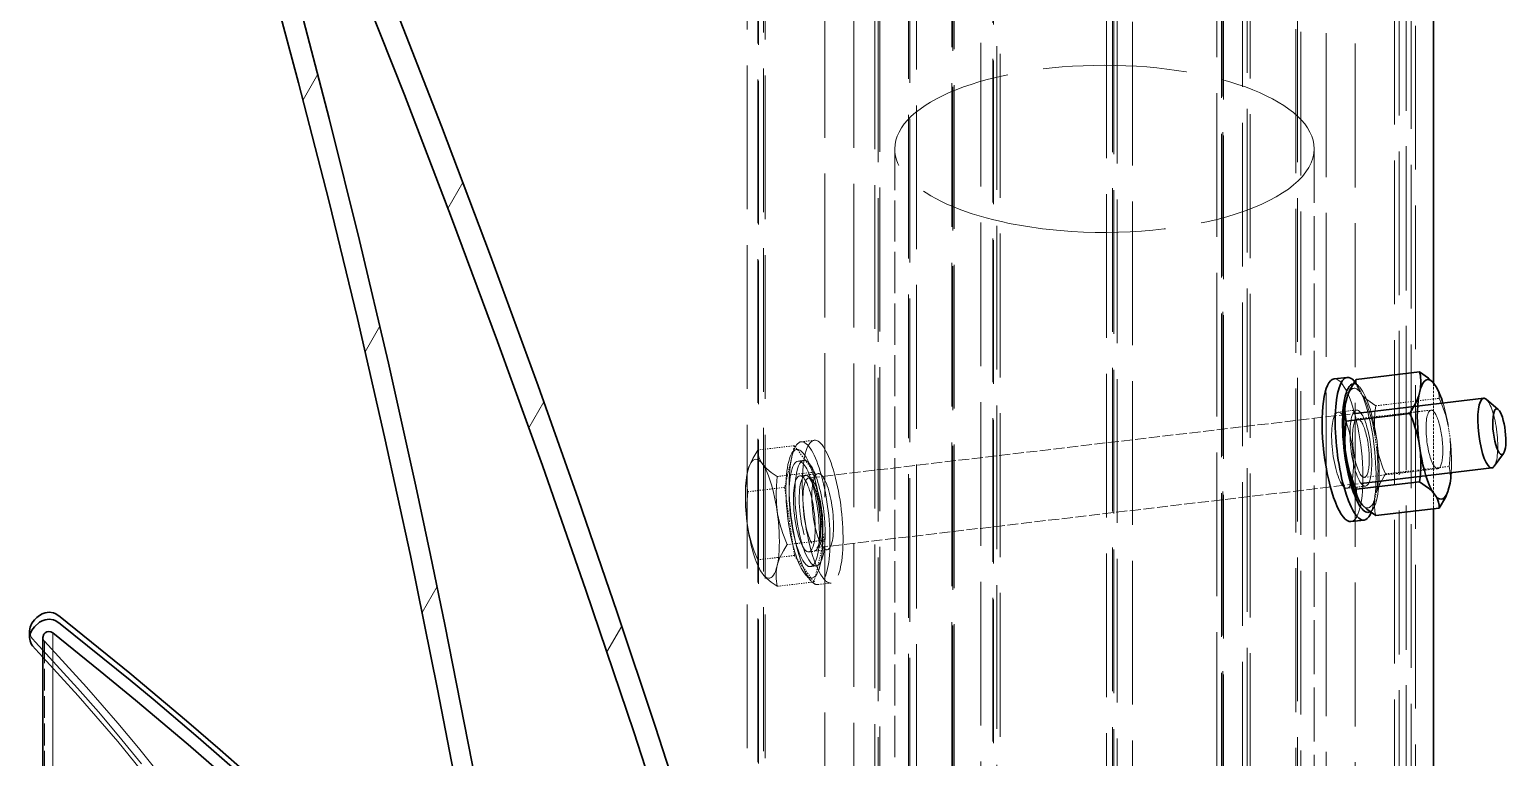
# Model space of a CAD drawing. Header units: millimetres. Extents: x 2784 to 32191, y 2597 to 23392.
# Drawn here: x 13648.8 to 13772.1, y 10489.6 to 10550.4 of the extents above; entities that cross this region are included whole.
import ezdxf

# ---------------------------------------------------------------- set-up
doc = ezdxf.new("R2010")
doc.units = ezdxf.units.MM
doc.linetypes.add('DASHED', pattern=[15, 12, -3])

# ---------------------------------------------------------------- blocks, each defined once
blk = doc.blocks.new('A$C55E021B5')
at = {"color": 7, "linetype": 'DASHED', "lineweight": 13}
for p, q in [((1214.860055292127, 1979.807721057819), (1214.860055292127, 1228.514256457012)), ((1216.135842347503, 1979.969769359828), (1216.135842347503, 1228.692784247251)), ((1216.417366939932, 1980.753460582957), (1216.417366939932, 1229.558415148553)), ((1216.541420866022, 1980.926952974085), (1216.541420866022, 1229.750446964084)), ((1217.023445899933, 1980.422268643772), (1217.023445899933, 1229.191746533063)), ((1247.010163747225, 1976.16392308104), (1247.010163747225, 1290.43089848457)), ((1245.513734653461, 1975.33193780182), (1245.513734653461, 1223.666540304461)), ((1245.651063722893, 1975.919248455582), (1245.651063722893, 1285.864706924564)), ((1246.084565818877, 1974.88973819805), (1246.084565818877, 1223.195501596114)), ((1246.119813613463, 1974.987928482733), (1246.119813613463, 1223.30010057069)), ((1205.285930331782, 1972.549193090672), (1205.285930331782, 1220.725867163419)), ((1205.026836154037, 1972.083876426943), (1205.026836154037, 1220.239493375673)), ((1205.687846741741, 1971.364272102859), (1205.687846741741, 1219.490134419902)), ((1207.260722350897, 1970.311644785368), (1207.260722350897, 1218.399970490049)), ((1207.326640304163, 1970.579665352619), (1207.326640304163, 1218.676917446806)), ((1207.436961323358, 1970.458815771417), (1207.436961323358, 1218.551947993605)), ((1238.105289118816, 1966.274856788019), (1238.105289118816, 1214.284904923203)), ((1240.537386939264, 1967.12835695481), (1240.537386939264, 1215.146415952389)), ((1201.096478185602, 1965.076660656865), (1201.096478185602, 1213.082588919933)), ((1235.955173654351, 1965.973190598801), (1235.955173654351, 1213.981407679647)), ((1235.959293526466, 1965.948471366224), (1235.959293526466, 1213.95645956535)), ((1236.096622595898, 1965.07711842042), (1236.096622595898, 1213.083046683489)), ((1236.378604951882, 1966.169113404612), (1236.378604951882, 1214.178474894288)), ((1198.701001450405, 1963.84642107613), (1198.701001450405, 1211.857155856589)), ((1200.814495829618, 1963.977570337505), (1200.814495829618, 1211.987389590853)), ((1201.234265018706, 1964.200958957226), (1201.234265018706, 1212.209404919791)), ((1201.238384890705, 1964.175781961094), (1201.238384890705, 1212.184456805495)), ((1196.273023502072, 1962.981934583775), (1196.273023502072, 1211.00136687202)), ((1229.756597221698, 1959.518037688016), (1229.756597221698, 1207.613916491537)), ((1229.866918240892, 1959.389177244535), (1229.866918240892, 1207.488947038335)), ((1229.932836194275, 1959.674821709079), (1229.932836194275, 1207.765665113373)), ((1232.891819877885, 1957.830721187784), (1232.891819877885, 1205.987253663625)), ((1233.4457137914, 1956.715151380078), (1233.4457137914, 1204.920206793846)), ((1233.553288229261, 1957.047945491766), (1233.553288229261, 1205.237894707854)), ((1192.003462732057, 1954.379641671811), (1192.003462732057, 1202.706691075611)), ((1192.011702476171, 1954.432971127128), (1192.011702476171, 1202.75681618604)), ((1192.609541691942, 1953.990313759801), (1192.609541691942, 1202.340022460121)), ((1191.60795501199, 1952.872684016038), (1191.60795501199, 1201.292659423576)), ((1192.998182958559, 1953.225390842912), (1192.998182958559, 1201.622706953931)), ((1191.232588888714, 1949.479282709333), (1191.232588888714, 1198.148739259719)), ((1226.183752597528, 1947.782124292367), (1226.183752597528, 1196.596005247469)), ((1227.531866296296, 1948.052662559232), (1227.531866296296, 1196.842739808984)), ((1225.909094458548, 1947.117909359658), (1225.909094458548, 1195.992215105362)), ((1226.46756600785, 1946.580266052653), (1226.46756600785, 1195.504468026949)), ((1226.514715654994, 1946.713704131922), (1226.514715654994, 1195.625546489871)), ((1207.823313772082, 1928.847649956617), (1207.823313772082, 1180.086533396883))]:
    blk.add_line(p, q, dxfattribs=at)
at = {"color": 7, "lineweight": 35}
blk.add_line((1189.732955450061, 1949.475849482609), (1189.732955450061, 1349.625678355253), dxfattribs=at)
at = {"color": 7, "lineweight": 13, "ltscale": 0.004120890685955411}
blk.add_line((1284.086265924372, 1373.280152808904), (1282.849846535581, 1375.421341883863), dxfattribs=at)
at = {"color": 7, "linetype": 'DASHED', "lineweight": 13, "ltscale": 0.3748058319091797}
blk.add_line((1199.70121483969, 1369.197359573358), (1199.70121483969, 1144.313912970742), dxfattribs=at)
at = {"color": 7, "linetype": 'DASHED', "lineweight": 13, "ltscale": 0.2869510650634766}
blk.add_line((1234.700901486431, 1369.196901809803), (1234.700901486431, 1197.026302998565), dxfattribs=at)
at = {"color": 7, "lineweight": 13, "ltscale": 0.004158126759690184}
blk.add_line((1271.992610302739, 1364.226962785498), (1270.745204588384, 1366.387606811972), dxfattribs=at)
at = {"color": 7, "lineweight": 13, "ltscale": 0.00412599943439645}
blk.add_line((1278.90667118736, 1352.251410163619), (1277.668878507786, 1354.39534581991), dxfattribs=at)
at = {"color": 7, "lineweight": 35, "ltscale": 0.008907818014424309}
for p, q in [((1196.20023909524, 1349.952979304158), (1190.892470560022, 1350.58011538806)), ((1194.560530005707, 1338.575037016213), (1189.252761470372, 1339.202173100231))]:
    blk.add_line(p, q, dxfattribs=at)
at = {"color": 7, "lineweight": 35, "ltscale": 0.001833801275879556}
blk.add_line((1198.03266664558, 1349.992346970743), (1196.939985016113, 1350.12143629606), dxfattribs=at)
at = {"color": 7, "lineweight": 35, "ltscale": 0.0007972808545334078}
blk.add_line((1189.800704457666, 1349.717231068207), (1189.515517756678, 1349.33316743726), dxfattribs=at)
at = {"color": 7, "linetype": 'DASHED', "lineweight": 13, "ltscale": 0.01746711730957031}
blk.add_line((1189.732955450061, 1349.625678355253), (1189.732955450061, 1339.145410418074), dxfattribs=at)
at = {"color": 7, "lineweight": 35, "ltscale": 0.001036139473367866}
for p, q in [((1190.9593040404, 1348.585868417547), (1190.816939571741, 1349.191031850321)), ((1197.095624628229, 1347.860999812401), (1196.953260159571, 1348.466163245292))]:
    blk.add_line(p, q, dxfattribs=at)
at = {"color": 7, "linetype": 'DASHED', "lineweight": 13, "ltscale": 0.0007965198421076757}
blk.add_line((1195.937025045379, 1348.992133581341), (1195.652296108063, 1348.608298832231), dxfattribs=at)
at = {"color": 7, "linetype": 'DASHED', "lineweight": 13, "ltscale": 0.001060217473495189}
blk.add_line((1195.896741851684, 1349.29334200712), (1196.317884331438, 1349.770102759969), dxfattribs=at)
at = {"color": 7, "lineweight": 35, "ltscale": 7.9166687247259e-05}
blk.add_line((1196.317884331438, 1349.770102759969), (1196.349470017347, 1349.805579436274), dxfattribs=at)
at = {"color": 7, "lineweight": 35, "ltscale": 0.002191305189056944}
blk.add_line((1184.328598802545, 1347.438026278425), (1185.330643246169, 1348.289237627439), dxfattribs=at)
at = {"color": 7, "lineweight": 35, "ltscale": 0.01833489257060688}
blk.add_line((1196.472608416327, 1347.082343988499), (1185.547623175997, 1348.372779477999), dxfattribs=at)
at = {"color": 7, "linetype": 'DASHED', "lineweight": 13, "ltscale": 0.00890777326152091}
for p, q in [((1194.560530005707, 1347.745414512261), (1189.252761470372, 1348.372321714443)), ((1193.740675460882, 1342.056328927429), (1188.432906925664, 1342.683236129611))]:
    blk.add_line(p, q, dxfattribs=at)
at = {"color": 7, "lineweight": 35, "ltscale": 0.0001914465026228876}
blk.add_line((1196.953260159571, 1348.466163245292), (1196.916181310764, 1348.574882091983), dxfattribs=at)
at = {"color": 7, "lineweight": 35, "ltscale": 3.438521647895803e-05}
blk.add_line((1196.923047764212, 1348.555427140469), (1196.916181310764, 1348.574882091983), dxfattribs=at)
at = {"color": 7, "lineweight": 13, "ltscale": 0.004147527773206093}
blk.add_line((1265.242886538021, 1345.917793479312), (1263.998685168553, 1348.072944343003), dxfattribs=at)
at = {"color": 7, "linetype": 'DASHED', "lineweight": 13, "ltscale": 0.01029835674087718}
blk.add_line((1196.083051622598, 1346.657081636746), (1189.946731034885, 1347.382179123495), dxfattribs=at)
at = {"color": 7, "lineweight": 35, "ltscale": 0.00890777326152091}
for p, q in [((1197.020093639949, 1346.471916274662), (1191.712325104731, 1347.098823476845)), ((1196.20023909524, 1340.78283068983), (1190.892470560022, 1341.409737892012))]:
    blk.add_line(p, q, dxfattribs=at)
at = {"color": 7, "linetype": 'DASHED', "lineweight": 13, "ltscale": 0.002574399768277987}
for p, q in [((1197.703992406008, 1347.211891077372), (1196.170026699998, 1347.393165449059)), ((1241.095400724895, 1342.085854677396), (1242.629366430905, 1341.904580305709))]:
    blk.add_line(p, q, dxfattribs=at)
at = {"color": 7, "linetype": 'DASHED', "lineweight": 13, "ltscale": 0.07620221392725549}
for p, q in [((1241.878176420912, 1341.718270534795), (1196.472608416327, 1347.082343988499)), ((1241.19153107352, 1335.904902142036), (1195.785963068935, 1341.26897559574))]:
    blk.add_line(p, q, dxfattribs=at)
at = {"color": 7, "linetype": 'DASHED', "lineweight": 13, "ltscale": 0.001665429591430759}
blk.add_line((1188.499740406158, 1346.07137315537), (1188.356918173828, 1345.082374973368), dxfattribs=at)
at = {"color": 7, "linetype": 'DASHED', "lineweight": 13, "ltscale": 0.001665698295706314}
blk.add_line((1194.636060993871, 1345.34650455034), (1194.493696525213, 1344.357277486502), dxfattribs=at)
at = {"color": 7, "lineweight": 35, "ltscale": 0.002191173166921869}
blk.add_line((1183.893265652339, 1343.752800699003), (1184.669174894909, 1342.691475873842), dxfattribs=at)
at = {"color": 7, "lineweight": 35, "ltscale": 0.001665320716944857}
blk.add_line((1190.816939571741, 1343.808876735769), (1190.9593040404, 1344.797874917771), dxfattribs=at)
at = {"color": 7, "lineweight": 35, "ltscale": 0.001665698295706314}
blk.add_line((1196.953260159571, 1343.083779248904), (1197.095624628229, 1344.073006312741), dxfattribs=at)
at = {"color": 7, "linetype": 'DASHED', "lineweight": 13, "ltscale": 0.001833801275879556}
for p, q in [((1241.423617200911, 1344.866310570767), (1242.516298830378, 1344.73722124545)), ((1240.015994238769, 1332.949351685151), (1241.108675868236, 1332.820262359834))]:
    blk.add_line(p, q, dxfattribs=at)
at = {"color": 7, "linetype": 'DASHED', "lineweight": 13, "ltscale": 0.004583485554351507}
for p, q in [((1241.43414576292, 1342.207848667429), (1243.073854852453, 1344.415642341046)), ((1243.073854852453, 1335.245493726834), (1241.43414576292, 1333.037700053217))]:
    blk.add_line(p, q, dxfattribs=at)
at = {"color": 7, "linetype": 'DASHED', "lineweight": 13, "ltscale": 0.001139271520692868}
blk.add_line((1243.337984429425, 1343.688942681794), (1243.017092170412, 1344.292503942066), dxfattribs=at)
at = {"color": 7, "linetype": 'DASHED', "lineweight": 13, "ltscale": 0.005152632642066775}
for p, q in [((1243.073854852453, 1344.415642341046), (1246.144075082368, 1344.052864715835)), ((1240.614291218095, 1336.518991964433), (1243.684511448009, 1336.156214339222)), ((1243.073854852453, 1335.245493726834), (1246.144075082368, 1334.882716101623)), ((1241.43414576292, 1333.037700053217), (1244.504365992834, 1332.674922428007))]:
    blk.add_line(p, q, dxfattribs=at)
at = {"color": 7, "linetype": 'DASHED', "lineweight": 13, "ltscale": 0.00596088193118216}
for p, q in [((1243.073854852453, 1344.415642341046), (1243.893709397162, 1340.93435042983)), ((1241.43414576292, 1333.037700053217), (1240.614291218095, 1336.518991964433))]:
    blk.add_line(p, q, dxfattribs=at)
at = {"color": 7, "lineweight": 35, "ltscale": 0.01833493732182294}
blk.add_line((1195.785963068935, 1341.26897559574), (1184.860977828605, 1342.559639967076), dxfattribs=at)
at = {"color": 7, "linetype": 'DASHED', "lineweight": 13, "ltscale": 0.01029831198296792}
blk.add_line((1195.506269530844, 1341.773202162614), (1189.369948943015, 1342.498070767644), dxfattribs=at)
at = {"color": 7, "linetype": 'DASHED', "lineweight": 13, "ltscale": 0.0008043802754698593}
blk.add_line((1242.295656792106, 1343.192726977431), (1242.774935244568, 1343.135964295274), dxfattribs=at)
at = {"color": 7, "linetype": 'DASHED', "lineweight": 13, "ltscale": 7.975272175397444e-05}
blk.add_line((1246.876039022682, 1342.629448910739), (1246.860017297891, 1342.674538621941), dxfattribs=at)
at = {"color": 7, "lineweight": 35, "ltscale": 0.001036685725181435}
blk.add_line((1188.356918173828, 1341.294381473708), (1188.499740406158, 1340.688989159098), dxfattribs=at)
at = {"color": 7, "linetype": 'DASHED', "lineweight": 13, "ltscale": 0.009579385781096756}
for p, q in [((1240.614291218095, 1336.518991964433), (1241.43414576292, 1342.207848667429)), ((1243.893709397162, 1340.93435042983), (1243.073854852453, 1335.245493726834))]:
    blk.add_line(p, q, dxfattribs=at)
at = {"color": 7, "linetype": 'DASHED', "lineweight": 13, "ltscale": 0.005152587892884356}
for p, q in [((1241.43414576292, 1342.207848667429), (1244.504365992834, 1341.845299924054)), ((1243.893709397162, 1340.93435042983), (1246.963929627076, 1340.571801686456))]:
    blk.add_line(p, q, dxfattribs=at)
at = {"color": 7, "linetype": 'DASHED', "lineweight": 13, "ltscale": 0.0001912015926514856}
blk.add_line((1188.499740406158, 1340.688989159098), (1188.536361491293, 1340.580270312406), dxfattribs=at)
at = {"color": 7, "lineweight": 35, "ltscale": 3.474517070537018e-05}
blk.add_line((1188.529495037845, 1340.59995414564), (1188.536361491293, 1340.580270312406), dxfattribs=at)
at = {"color": 7, "lineweight": 35, "ltscale": 0.0007969746195768152}
blk.add_line((1189.515517756678, 1340.163018822932), (1189.800704457666, 1340.546853572159), dxfattribs=at)
at = {"color": 7, "linetype": 'DASHED', "lineweight": 13, "ltscale": 0.001036139473367866}
blk.add_line((1194.493696525213, 1340.569283986842), (1194.636060993871, 1339.964120553952), dxfattribs=at)
at = {"color": 7, "linetype": 'DASHED', "lineweight": 13, "ltscale": 0.002574355027981123}
blk.add_line((1196.953260159571, 1340.856072860217), (1195.419294453444, 1341.037118350185), dxfattribs=at)
at = {"color": 7, "lineweight": 35, "ltscale": 0.1343254089355469}
blk.add_line((1189.732955450061, 1339.145410418074), (1189.732955450061, 1258.550183887506), dxfattribs=at)
at = {"color": 7, "linetype": 'DASHED', "lineweight": 13, "ltscale": 0.0008088957388491344}
blk.add_line((1194.710676454924, 1339.252755974099), (1194.938642710316, 1338.824289277341), dxfattribs=at)
at = {"color": 7, "lineweight": 35, "ltscale": 0.0003300390008729256}
blk.add_line((1194.938642710316, 1338.824289277341), (1195.031568713937, 1338.649423595547), dxfattribs=at)
at = {"color": 7, "lineweight": 35, "ltscale": 0.0007965198421076757}
blk.add_line((1195.652296108063, 1339.438150217902), (1195.937025045379, 1339.82198496713), dxfattribs=at)
at = {"color": 7, "lineweight": 35, "ltscale": 0.001833043607708799}
blk.add_line((1196.624585919883, 1338.075388085126), (1195.532362053971, 1338.204477410443), dxfattribs=at)
at = {"color": 7, "linetype": 'DASHED', "lineweight": 13, "ltscale": 0.002575157437210545}
blk.add_line((1240.344210714786, 1335.730036460242), (1241.878634184468, 1335.548762088554), dxfattribs=at)
at = {"color": 7, "linetype": 'DASHED', "lineweight": 13, "ltscale": 0.000804335499393497}
blk.add_line((1241.253786918343, 1334.373911899194), (1241.733065370805, 1334.317378098873), dxfattribs=at)
at = {"color": 7, "linetype": 'DASHED', "lineweight": 13, "ltscale": 1.884321447025828e-05}
blk.add_line((1245.839204548145, 1333.853892489482), (1245.833253621808, 1333.844279454584), dxfattribs=at)
at = {"color": 7, "linetype": 'DASHED', "lineweight": 13, "ltscale": 0.001139383598255697}
blk.add_line((1242.151919032665, 1333.648356648773), (1241.699190867002, 1333.13611921962), dxfattribs=at)
at = {"color": 7, "lineweight": 13, "ltscale": 0.004144782667349695}
blk.add_line((1274.147303402875, 1330.494823450019), (1272.904017560519, 1332.648601023044), dxfattribs=at)
at = {"color": 7, "lineweight": 13, "ltscale": 0.00413044746875444}
blk.add_line((1258.724791137138, 1327.207394408557), (1257.485625166897, 1329.353618882742), dxfattribs=at)
at = {"color": 7, "lineweight": 35, "ltscale": 0.0009540557861328125}
blk.add_line((1306.92042806976, 1328.96543537968), (1306.92042806976, 1328.393002041645), dxfattribs=at)
at = {"color": 7, "lineweight": 13, "ltscale": 0.1455959320068359}
blk.add_line((1304.988208062234, 1328.787594234716), (1304.988208062234, 1241.430055441248), dxfattribs=at)
at = {"color": 7, "linetype": 'DASHED', "lineweight": 13, "ltscale": 0.1524387359619141}
blk.add_line((1305.675768936737, 1328.082409462921), (1305.675768936737, 1236.619189255667), dxfattribs=at)
at = {"color": 7, "lineweight": 35, "ltscale": 0.1452571868896484}
blk.add_line((1305.805773789165, 1328.410397057218), (1305.805773789165, 1241.256105286564), dxfattribs=at)
at = {"color": 7, "lineweight": 35, "ltscale": 0.001493774077700744}
blk.add_line((1306.416430384837, 1327.426434274326), (1305.806689316276, 1326.769543558737), dxfattribs=at)
at = {"color": 7, "lineweight": 35}
for points in [[(1304.988208062234, 1445.753280407196), (1300.416523339329, 1436.27757461337), (1298.19453899526, 1431.589160181378), (1294.858358134152, 1424.402729975787), (1292.465627980288, 1419.132498052815), (1290.10997667523, 1413.84715993228), (1285.511283901971, 1403.236429379118), (1281.055871124598, 1392.575344833924), (1276.734125308212, 1381.863677414745), (1272.535975654362, 1371.09845165853), (1268.451351364478, 1360.278752038052), (1264.477048093904, 1349.407325134758), (1261.128965380005, 1339.964349435788), (1257.866942216395, 1330.490932459739), (1254.692809657296, 1320.987989733723), (1251.606567702591, 1311.456436784967), (1249.368561633615, 1304.34553756754), (1247.16992323134, 1297.192752983799), (1244.978151282514, 1289.897603931517), (1242.83627556228, 1282.616187786014), (1238.823062388561, 1268.582759058016), (1234.923374579041, 1254.506071673153), (1231.117986063808, 1240.391389912373)], [(1305.675768936737, 1443.941909980873), (1303.14479418633, 1436.877931528754), (1301.94270706478, 1433.444475910073), (1300.204578808844, 1428.342700979003), (1298.409230107194, 1422.876546250336), (1296.612965878434, 1417.213782070467), (1294.96089717267, 1411.851768552704), (1293.325765718808, 1406.412164110836), (1290.115927601568, 1395.393566221377), (1287.077750821118, 1384.518706091359), (1284.459343229755, 1374.72233692024), (1281.950798894031, 1364.896670880989), (1279.558068740167, 1355.041707973607), (1277.28573040395, 1345.15882148876), (1275.133783885263, 1335.249613598833), (1272.856867913375, 1324.098722039169), (1270.712245611692, 1312.878021535842), (1268.699459216659, 1301.610400267091), (1266.821255309842, 1290.34255011662), (1265.073514019008, 1279.097359262552), (1263.206296437638, 1266.210857146449), (1261.457639619694, 1253.307417778444), (1259.803739859592, 1240.391389912373)], [(1292.613485611728, 1414.428748541424), (1288.174094559145, 1404.314004810905), (1283.865166122545, 1394.142727280181), (1279.688989119706, 1383.943755053711), (1275.632746170959, 1373.706330687884), (1271.689570822738, 1363.432743000361), (1267.852596621597, 1353.118872119143), (1264.11541487764, 1342.759911526722), (1260.478483354309, 1332.355632341496), (1256.484496250385, 1320.519468725106), (1252.636535723679, 1308.658814757975), (1248.924988739294, 1296.754444370425), (1245.332918045329, 1284.787589256215), (1243.064241817556, 1277.005150889076), (1240.840426419149, 1269.219508176815), (1236.49258807952, 1253.595351060765), (1232.922032273127, 1240.391389912373)], [(1293.344991788486, 1412.736167760129), (1290.284842357025, 1402.406504035956), (1287.332267363192, 1392.045712389314), (1284.555931342053, 1381.892974282877), (1281.899071611217, 1371.728792087437), (1279.365808042916, 1361.5437816497), (1276.955225110039, 1351.317801372992), (1274.668696103254, 1341.042382631131)], [(1189.800704457666, 1349.717231068207), (1190.141280549913, 1350.043616490002), (1190.892470560022, 1350.58011538806)], [(1190.816939571741, 1349.191031850321), (1190.781691777272, 1349.712195668981), (1190.83113024231, 1350.274558208446), (1190.892470560022, 1350.58011538806)], [(1196.916181310764, 1348.574882091983), (1196.709729942944, 1349.067435687786), (1196.20023909524, 1349.952979304158)], [(1190.9593040404, 1348.585868417547), (1191.174452916006, 1348.043418593035), (1191.712325104731, 1347.098823476845)], [(1197.095624628229, 1347.860999812401), (1197.130872422698, 1347.339835993742), (1197.081433957661, 1346.777473454276), (1197.020093639949, 1346.471916274662)], [(1190.9593040404, 1344.797874917771), (1191.174452916006, 1345.656181601953), (1191.499465047018, 1346.589103747305), (1191.712325104731, 1347.098823476845)], [(1197.095624628229, 1344.073006312741), (1197.130872422698, 1344.95259900266), (1197.081433957661, 1345.929695331986), (1197.020093639949, 1346.471916274662)], [(1190.816939571741, 1343.808876735769), (1190.781691777272, 1342.929055164015), (1190.83113024231, 1341.951958834688), (1190.892470560022, 1341.409737892012)], [(1196.953260159571, 1343.083779248904), (1196.737653520409, 1342.225472564722), (1196.413099152953, 1341.29255041937), (1196.20023909524, 1340.78283068983)], [(1189.800704457666, 1340.546853572159), (1190.141280549913, 1340.873467875674), (1190.892470560022, 1341.409737892012)], [(1188.536361491293, 1340.580270312406), (1188.742812859113, 1340.087716716487), (1189.252761470372, 1339.202173100231)], [(1274.668696103254, 1341.042382631131), (1273.445094094248, 1335.280512639467), (1272.258113170377, 1329.499187696289), (1269.988063651937, 1317.869475447718), (1267.859005311489, 1306.183229398826), (1265.876889075371, 1294.502247630997), (1264.038052835138, 1282.8562847758), (1262.983365581589, 1275.79024638774), (1261.968503758064, 1268.718485955062), (1260.042692440431, 1254.561689946364), (1258.231779777663, 1240.391389912373)], [(1195.652296108063, 1339.438150217902), (1195.311720015699, 1339.111535914271), (1194.560530005707, 1338.575037016213)], [(1304.353747761212, 1330.114193045796), (1304.721331903929, 1330.371227287484), (1304.928241035188, 1330.457744601328), (1305.269732654662, 1330.506038657419), (1305.616717436918, 1330.453166965657), (1305.856585544869, 1330.364131952199), (1306.083178509594, 1330.241680198611), (1306.312975819092, 1330.073909852101), (1306.517138369134, 1329.87775816457), (1306.72999842673, 1329.593486990692), (1306.873278422616, 1329.274654667737), (1306.92042806976, 1328.96543537968)], [(1304.353747761212, 1329.541759707878), (1298.530537451952, 1324.828626043425), (1296.6143391691, 1323.241559763817), (1292.836416467893, 1320.042936853977), (1289.108847758718, 1316.792357779486), (1285.43071751458, 1313.487075959012), (1282.730828008716, 1310.997071047575), (1280.057031025979, 1308.476624859177), (1277.355310465777, 1305.874238992605), (1274.684260064489, 1303.244845075678), (1271.207088025389, 1299.736316232273), (1267.777981160543, 1296.178806687501)], [(1304.353747761212, 1330.114193045796), (1298.550679048742, 1325.417081106134), (1293.806875225491, 1321.445524416893), (1291.00170009966, 1319.026701739902), (1288.234519349746, 1316.586593057058), (1285.493888886514, 1314.11558533358), (1282.7743155473, 1311.608643170359), (1280.080834731329, 1309.070344202832), (1277.415735256378, 1306.503663894284), (1274.779932649559, 1303.910433299054), (1271.312831408795, 1300.414492953714), (1267.893337578847, 1296.870029670565)], [(1304.353747761212, 1329.541759707878), (1304.721331903929, 1329.798793949565), (1304.928241035188, 1329.885311263293), (1305.270648181773, 1329.9336053195), (1305.618090727585, 1329.880275864183), (1305.857958835652, 1329.791011969006), (1306.084551800261, 1329.668102451746), (1306.5185116598, 1329.303722654149), (1306.730456190286, 1329.019909243827), (1306.873736186171, 1328.701305802708), (1306.92042806976, 1328.393002041645)], [(1304.988208062234, 1328.787594234716), (1301.024891117107, 1325.593548960431), (1298.062245324938, 1323.16328219432), (1293.685110117178, 1319.470961279614), (1289.371146281352, 1315.704940430966), (1285.594139107256, 1312.297806217248), (1281.866112634525, 1308.830018331209), (1278.193933316725, 1305.31027428052), (1274.573481281739, 1301.735598602128), (1271.004298766129, 1298.10873787725), (1267.487759060328, 1294.431752042059)], [(1304.988208062234, 1328.787594234716), (1305.136065693674, 1328.869305031054), (1305.303607158465, 1328.89837301735), (1305.471606386811, 1328.87067832172), (1305.620379545362, 1328.789654170658), (1305.732073855223, 1328.665371362848), (1305.805773789165, 1328.410397057218)], [(1306.92042806976, 1328.393002041645), (1306.881518166731, 1328.122006011225), (1306.770739384097, 1327.869549405208), (1306.665911527685, 1327.713680911373), (1306.416430384837, 1327.426434274326)]]:
    blk.add_lwpolyline(points, dxfattribs=at)
at = {"color": 7, "linetype": 'DASHED', "lineweight": 13}
for points in [[(1188.499740406158, 1346.07137315537), (1188.714889281648, 1346.929679839552), (1189.039901412776, 1347.862601984903), (1189.252761470372, 1348.372321714443)], [(1195.652296108063, 1348.608298832231), (1195.311720015699, 1348.2816845286), (1194.560530005707, 1347.745414512261)], [(1194.636060993871, 1345.34650455034), (1194.67130878834, 1346.226097240375), (1194.621870323419, 1347.203193569701), (1194.560530005707, 1347.745414512261)], [(1188.356918173828, 1345.082374973368), (1188.322128142914, 1344.202553401614), (1188.371566607952, 1343.225457072287), (1188.432906925664, 1342.683236129611)], [(1194.493696525213, 1344.357277486502), (1194.278089886167, 1343.49897080232), (1193.953535518594, 1342.566048656969), (1193.740675460882, 1342.056328927429)], [(1244.504365992834, 1341.845299924054), (1245.005617096424, 1342.184273843799), (1245.381898746811, 1342.493264250137), (1245.79892135445, 1342.963387431373), (1245.942659113774, 1343.205544357217), (1246.048860260853, 1343.462349717069), (1246.116151504903, 1343.739754437498), (1246.144075082368, 1344.052864715835)], [(1246.860017297891, 1342.674538621941), (1246.557893345002, 1343.357521860773), (1246.144075082368, 1344.052864715835)], [(1188.356918173828, 1341.294381473708), (1188.322128142914, 1341.815316410532), (1188.371566607952, 1342.377678949997), (1188.432906925664, 1342.683236129611)], [(1194.493696525213, 1340.569283986842), (1194.278089886167, 1341.111733811238), (1193.740675460882, 1342.056328927429)], [(1241.735354188582, 1341.57590606602), (1241.533938219989, 1341.218392721872), (1241.292696821372, 1340.554864434554), (1241.061983984648, 1339.559915326216), (1240.904055554754, 1338.252084821142), (1240.890780411297, 1337.222574563726), (1240.965853636022, 1336.508463402424), (1241.067934910985, 1336.121195426473), (1241.162234205272, 1335.939005527674), (1241.192446600631, 1335.907419841649), (1241.198397526969, 1335.90352885137), (1241.19153107352, 1335.904902142036)], [(1241.878176420912, 1341.718270534795), (1241.885958401472, 1341.718270534795), (1241.881838529356, 1341.716897244129), (1241.857577060451, 1341.703393218952), (1241.748171568368, 1341.592156672647), (1241.735354188582, 1341.57590606602)], [(1243.684511448009, 1336.156214339222), (1244.049806772833, 1337.072885877948), (1244.305238842018, 1337.893655949883), (1244.484682159484, 1338.712594967481), (1244.586305670891, 1339.526498585969), (1244.614229248356, 1340.382287570537), (1244.584474616669, 1341.073281671765), (1244.504365992834, 1341.845299924054)], [(1246.998261894551, 1342.190682533808), (1247.071046301382, 1341.630379930284), (1247.047700359471, 1341.035973941238), (1246.963929627076, 1340.571801686456)], [(1246.963929627076, 1340.571801686456), (1247.057313394369, 1339.600885165186), (1247.071504064937, 1338.748300525505), (1247.013368092114, 1337.91494195562), (1246.880616658353, 1337.104700445692), (1246.665010019191, 1336.270884112251), (1246.44024810892, 1335.610102406266), (1246.144075082368, 1334.882716101623)], [(1194.636060993871, 1339.964120553952), (1194.67130878834, 1339.442956735293), (1194.621870323419, 1338.880594195827), (1194.560530005707, 1338.575037016213)], [(1244.50482375639, 1334.436167744017), (1244.3107320048, 1335.010889899713), (1243.998079490018, 1335.64489243718), (1243.684511448009, 1336.156214339222)], [(1244.50482375639, 1334.436167744017), (1244.600954105015, 1333.883876002888), (1244.605073977131, 1333.309382728912), (1244.504365992834, 1332.674922428007)], [(1244.504365992834, 1332.674922428007), (1245.005617096424, 1333.014125229587), (1245.381898746811, 1333.322886754089), (1245.63595752533, 1333.583354222501), (1245.833253621808, 1333.844279454584)], [(1306.92042806976, 1328.96543537968), (1306.881518166731, 1328.694210467424), (1306.770739384097, 1328.441753861407), (1306.66545376413, 1328.285656485736), (1306.416430384837, 1327.998867612361)], [(1306.416430384837, 1327.998867612361), (1302.92232109372, 1324.178601781285), (1301.175037566441, 1322.188932446326), (1299.463917360743, 1320.168364070734), (1297.562367512131, 1317.8426962792)], [(1305.675768936737, 1328.082409462921), (1302.163349103168, 1324.242230916774), (1299.551350201698, 1321.241590748687), (1297.83656788744, 1319.182341351901), (1296.154286786434, 1317.096770550153)], [(1305.806689316276, 1326.769543558737), (1302.853198795448, 1323.529035282583), (1299.560505472924, 1319.712889323622), (1297.660786678534, 1317.393630221981)]]:
    blk.add_lwpolyline(points, dxfattribs=at)
for centre, radius, start, end in [((1194.291822793064, 1349.957328057993), 1.907796261887836, 329.6073290848379, 359.8758314859757), ((1191.161177772548, 1348.368201842328), 1.907796261893435, 149.6073272633578, 179.8758296650336), ((1243.19058456154, 1341.365792589757), 3.896073700322638, 12.22341331716107, 19.62653924581331), ((1244.236574307302, 1334.886607091903), 1.90658148081161, 326.8554868511732, 359.8802096371527), ((1305.324206518926, 1328.411312584329), 0.4815044654384232, 316.9197745882681, 359.8834676376443)]:
    blk.add_arc(centre, radius, start, end, dxfattribs=at)
at = {"color": 7, "lineweight": 35}
for centre, radius, start, end in [((1191.161177772548, 1339.19782434628), 1.907796261861011, 149.6073272633578, 179.8758296650336), ((1194.291822793064, 1340.786950561946), 1.907796261859129, 329.6073290848379, 359.8758314859757)]:
    blk.add_arc(centre, radius, start, end, dxfattribs=at)
at = {"color": 7, "linetype": 'DASHED', "lineweight": 13}
for centre, major_axis, ratio, start_param, end_param in [((1217.20105816306, 1369.197130691638), (-17.49984332336093, 1.071556355576707e-15), 0.3988187391492453, 3.141573790591775, 6.283166444181568), ((1217.20105816306, 1369.197130691638), (-17.49984332336093, 1.071556355576707e-15), 0.3988187391492453, 6.283166444181572, 8.066002307395417), ((1217.20105816306, 1369.197130691638), (-17.49984332336093, 1.071556355576707e-15), 0.3988187391492453, 1.782817000215829, 3.141573790591775), ((1197.328626282731, 1344.033867527876), (0.7040403628483385, 5.958479442792844), 0.2604505284350205, 6.283151560931491, 6.709013461085839), ((1195.794660576721, 1344.21514189968), (0.6335447738505204, 5.362700163048297), 0.2604505284350205, 0.359280244713422, 2.782312666850568), ((1196.235944653265, 1344.162956853193), (0.7040403628483385, 5.958479442792844), 0.2604505284350205, 0.3592802825289184, 2.782312698937568), ((1197.328626282731, 1344.033867527876), (0.7040403628483385, 5.958479442792844), 0.2604505284350205, 0.4258281539062524, 3.141558907341698), ((1195.794660576721, 1344.21514189968), (0.6335447738505204, 5.362700163048297), 0.2604505284350205, 6.277711847459262, 6.642465551893008), ((1195.794660576721, 1344.21514189968), (0.5895994716181143, 4.990309502985147), 0.2604505284350206, 5.796921104724891, 6.608971747474295), ((1185.204300502301, 1345.466209722596), (0.3433226736906723, 2.90656975546523), 0.2604505284350206, 0.2731507337246774, 2.868431058095523), ((1189.658339988891, 1344.94001050471), (0.5895994716181143, 4.990309502985147), 0.2604505284350206, 0.9490411902652466, 1.372983991491306), ((1189.658339988891, 1344.94001050471), (0.2883910459001646, 2.44193973707052), 0.2604505284350207, 6.283151560931491, 9.424744214521295), ((1195.794660576721, 1344.21514189968), (0.5895994716181143, 4.990309502985147), 0.2604505284350206, 0.5258698675177962, 1.372983991491306), ((1195.794660576721, 1344.21514189968), (0.3753661232351351, 3.177794667680861), 0.2604505284350205, 6.283151560931493, 9.424744214521288), ((1189.658339988891, 1344.94001050471), (0.2883910459001646, 2.44193973707052), 0.2604505284350207, 3.567420807496045, 6.283151560931491), ((1195.794660576721, 1344.21514189968), (0.2883910459001646, 2.44193973707052), 0.2604505284350207, 6.283151560931491, 9.424744214521285), ((1195.794660576721, 1344.21514189968), (0.3753661232351351, 3.177794667680861), 0.2604505284350205, 3.567420807496046, 6.283151560931493), ((1195.794660576721, 1344.21514189968), (0.2883910459001646, 2.44193973707052), 0.2604505284350207, 3.567420807496045, 6.283151560931491), ((1197.328626282731, 1344.033867527876), (0.3753661232351351, 3.177794667680861), 0.2604505284350205, 6.283151560931493, 9.424744214521288), ((1197.328626282731, 1344.033867527876), (0.3753661232351351, 3.177794667680861), 0.2604505284350205, 3.567420807496046, 6.283151560931493), ((1189.658339988891, 1344.94001050471), (0.5895994716181143, 4.990309502985147), 0.2604505284350206, 1.573067418714383, 2.192527095053905), ((1240.720034601618, 1338.907831127901), (-0.7040403628483385, -5.958479442792844), 0.2604505284350207, 3.141558907341698, 6.283151560931492), ((1195.794660576721, 1344.21514189968), (0.5895994716181143, 4.990309502985147), 0.2604505284350206, 1.573067418714383, 2.420181542687895), ((1241.812716231085, 1338.778741802584), (-0.7040403628483385, -5.958479442792844), 0.2604505284350207, 3.141558907341698, 6.283151560931492), ((1240.720034601618, 1338.907831127901), (-0.7040403628483385, -5.958479442792844), 0.2604505284350207, 0.4258281539062505, 3.141558907341698), ((1241.812716231085, 1338.778741802584), (-0.7040403628483385, -5.958479442792844), 0.2604505284350207, 0.3592802825289477, 2.782312698937544), ((1242.254000307628, 1338.726556756214), (-0.6335447738505204, -5.362700163048297), 0.2604505284350207, 2.782312728679781, 3.567420807496044), ((1241.812716231085, 1338.778741802584), (-0.7040403628483385, -5.958479442792844), 0.2604505284350207, 2.782312698937544, 3.141558907341698), ((1245.753602761528, 1338.313196257135), (0.586395126663668, 4.963072570872353), 0.2604505284350207, 5.796855026304534, 9.910979628162066), ((1189.658339988891, 1344.94001050471), (0.2883910459001646, 2.44193973707052), 0.2604505284350207, 3.141558907341703, 3.56742080749605), ((1241.774721855167, 1338.783319438255), (-0.5209349368799798, -4.40940753910053), 0.2604505284350208, 3.141558907341698, 6.283151560931493), ((1242.254000307628, 1338.726556756214), (-0.6335447738505204, -5.362700163048297), 0.2604505284350207, 3.567420807496044, 6.64246571538418), ((1242.254000307628, 1338.726556756214), (-0.5209349368799798, -4.40940753910053), 0.2604505284350208, 3.141558907341698, 6.283151560931494), ((1241.774721855167, 1338.783319438255), (-0.5209349368799798, -4.40940753910053), 0.2604505284350208, 0.4258281539062536, 3.141558907341698), ((1242.254000307628, 1338.726556756214), (-0.6335447738505204, -5.362700163048297), 0.2604505284350207, 0.3592804082045935, 2.782312728679781), ((1242.254000307628, 1338.726556756214), (-0.5209349368799798, -4.40940753910053), 0.2604505284350208, 0.4258281539062536, 3.141558907341698), ((1245.753602761528, 1338.313196257135), (0.586395126663668, 4.963072570872353), 0.2604505284350207, 5.638217134290928, 5.796855026304534), ((1195.794660576721, 1344.21514189968), (0.3753661232351351, 3.177794667680861), 0.2604505284350205, 3.1415589073417, 3.567420807496046), ((1195.794660576721, 1344.21514189968), (0.2883910459001646, 2.44193973707052), 0.2604505284350207, 3.141558907341698, 3.567420807496045), ((1240.720034601618, 1338.907831127901), (-0.3753661232351351, -3.177794667680861), 0.2604505284350207, 3.567420807496046, 6.283151560931493), ((1240.720034601618, 1338.907831127901), (-0.3753661232351351, -3.177794667680861), 0.2604505284350207, 6.283151560931493, 9.424744214521285), ((1241.534853747216, 1338.811471897556), (-0.3433226736906723, -2.90656975546523), 0.2604505284350206, 3.567420807496043, 9.850606114675628), ((1240.720034601618, 1338.907831127901), (-0.3753661232351351, -3.177794667680861), 0.2604505284350207, 3.141558907341699, 3.567420807496046), ((1241.774721855167, 1338.783319438255), (-0.3726195418456096, -3.154906489434816), 0.2604505284350207, 3.56742080749614, 9.850606114675717), ((1242.254000307628, 1338.726556756214), (-0.3753661232351351, -3.177794667680861), 0.2604505284350207, 3.567420807496046, 6.283151560931493), ((1242.254000307628, 1338.726556756214), (-0.3753661232351351, -3.177794667680861), 0.2604505284350207, 6.283151560931493, 9.424744214521285), ((1242.254000307628, 1338.726556756214), (-0.3753661232351351, -3.177794667680861), 0.2604505284350207, 3.141558907341699, 3.567420807496046), ((1245.753602761528, 1338.313196257135), (0.586395126663668, 4.963072570872353), 0.2604505284350207, 3.62779432098248, 5.638217134290928), ((1197.328626282731, 1344.033867527876), (0.3753661232351351, 3.177794667680861), 0.2604505284350205, 3.1415589073417, 3.567420807496046), ((1195.794660576721, 1344.21514189968), (0.5895994716181143, 4.990309502985147), 0.2604505284350206, 2.620264969910975, 3.467379093884504), ((1195.794660576721, 1344.21514189968), (0.6335447738505204, 5.362700163048297), 0.2604505284350205, 2.782312666850566, 3.046879193726799), ((1241.774721855167, 1338.783319438255), (-0.5209349368799798, -4.40940753910053), 0.2604505284350208, 6.283151560931493, 6.70901346108584), ((1242.254000307628, 1338.726556756214), (-0.5209349368799798, -4.40940753910053), 0.2604505284350208, 6.283151560931494, 6.70901346108584), ((1240.720034601618, 1338.907831127901), (-0.7040403628483385, -5.958479442792844), 0.2604505284350207, 6.283151560931493, 6.709013461085836), ((1241.812716231085, 1338.778741802584), (-0.7040403628483385, -5.958479442792844), 0.2604505284350207, 6.283151560931493, 6.642465589708534)]:
    blk.add_ellipse(centre, major_axis=major_axis, ratio=ratio, start_param=start_param, end_param=end_param, dxfattribs=at)
at = {"color": 7, "lineweight": 35}
for centre, major_axis, ratio, start_param, end_param in [((1189.658339988891, 1344.94001050471), (0.5895994716181143, 4.990309502985147), 0.2604505284350206, 5.761857623500768, 6.608971747474295), ((1196.235944653265, 1344.162956853193), (0.7040403628483385, 5.958479442792844), 0.2604505284350205, 3.141558907341698, 6.283151560931495), ((1196.235944653265, 1344.162956853193), (0.7040403628483385, 5.958479442792844), 0.2604505284350205, 6.283151560931495, 6.642465589708505), ((1197.328626282731, 1344.033867527876), (0.7040403628483385, 5.958479442792844), 0.2604505284350205, 3.141558907341698, 6.283151560931489), ((1189.658339988891, 1344.94001050471), (0.5895994716181143, 4.990309502985147), 0.2604505284350206, 0.5258698675177884, 0.9490411902652466), ((1195.794660576721, 1344.21514189968), (0.6335447738505204, 5.362700163048297), 0.2604505284350205, 3.567420807496045, 6.277711847459262), ((1184.245285833706, 1345.579506204842), (0.2261352010709227, 1.913451701369346), 0.2604505284350206, 0.2731507261151516, 2.868431014242466), ((1184.245285833706, 1345.579506204842), (0.2261352010709227, 1.913451701369346), 0.2604505284350206, 3.567420807496056, 6.556336033294738), ((1185.204300502301, 1345.466209722596), (0.3433226736906723, 2.90656975546523), 0.2604505284350206, 3.141558907341702, 6.283151560931489), ((1185.204300502301, 1345.466209722596), (0.3433226736906723, 2.90656975546523), 0.2604505284350206, 6.28315156093149, 6.556336040904264), ((1189.658339988891, 1344.94001050471), (0.5895994716181143, 4.990309502985147), 0.2604505284350206, 4.714660072304176, 5.561774196277686), ((1195.794660576721, 1344.21514189968), (0.5895994716181143, 4.990309502985147), 0.2604505284350206, 5.761857623500768, 5.796921104724891), ((1195.794660576721, 1344.21514189968), (0.5895994716181143, 4.990309502985147), 0.2604505284350206, 4.714660072304176, 5.561774196277688), ((1184.245285833706, 1345.579506204842), (0.2261352010709227, 1.913451701369346), 0.2604505284350206, 2.868431014242518, 3.567420807496138), ((1189.658339988891, 1344.94001050471), (0.5895994716181143, 4.990309502985147), 0.2604505284350206, 3.667462521107589, 4.51457664508111), ((1185.204300502301, 1345.466209722596), (0.3433226736906723, 2.90656975546523), 0.2604505284350206, 2.868431058095523, 3.141558907341702), ((1195.794660576721, 1344.21514189968), (0.5895994716181143, 4.990309502985147), 0.2604505284350206, 3.667462521107581, 4.5145766450811), ((1189.658339988891, 1344.94001050471), (0.5895994716181143, 4.990309502985147), 0.2604505284350206, 2.192527095053905, 2.420181542687897), ((1189.658339988891, 1344.94001050471), (0.5895994716181143, 4.990309502985147), 0.2604505284350206, 2.620264969910975, 2.655328451135101), ((1189.658339988891, 1344.94001050471), (0.5895994716181143, 4.990309502985147), 0.2604505284350206, 2.655328451135101, 3.467379093884504), ((1195.794660576721, 1344.21514189968), (0.6335447738505204, 5.362700163048297), 0.2604505284350205, 3.046879193726799, 3.567420807496046), ((1196.235944653265, 1344.162956853193), (0.7040403628483385, 5.958479442792844), 0.2604505284350205, 2.782312698937568, 3.141558907341698)]:
    blk.add_ellipse(centre, major_axis=major_axis, ratio=ratio, start_param=start_param, end_param=end_param, dxfattribs=at)
blk = doc.blocks.new('1')
at = {"xscale": -1}
blk.add_blockref('A$C55E021B5', (14955.73212152402, 9171.250334856712), dxfattribs=at)
blk = doc.blocks.new('1.')
blk.add_blockref('1', (0, 0))

msp = doc.modelspace()

# ---------------------------------------------------------------- block references
msp.add_blockref('1.', (0, 0))

doc.saveas('drawing.dxf')
